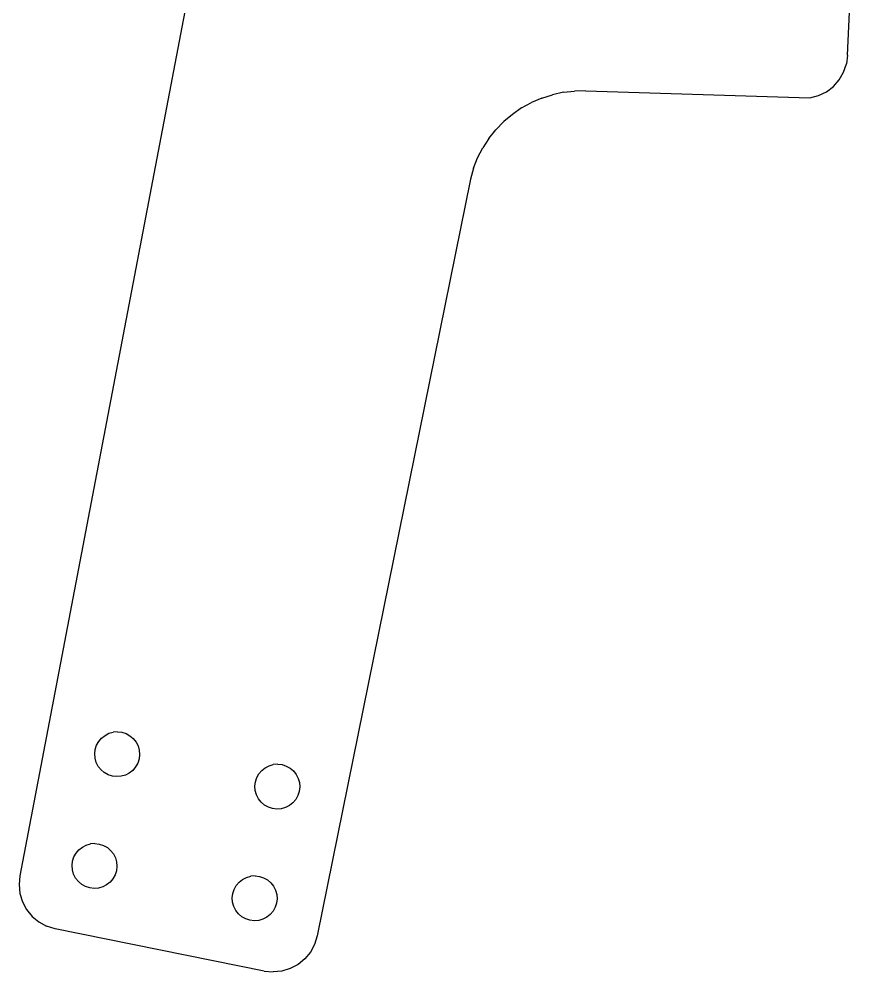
# Model space of a CAD drawing. Extents: x -62 to 45, y -44 to 20.
# Drawn here: x 5.5 to 24.05, y -43.85 to -22.62 of the extents above; entities that cross this region are included whole.
import ezdxf

# ---------------------------------------------------------------- set-up
doc = ezdxf.new("R2010")
doc.units = 0

msp = doc.modelspace()

# ---------------------------------------------------------------- linework, layer by layer
for p, q in [((9.489, -20.905, 0), (5.525, -41.709, 0)), ((23.959, -23.425, 0), (24.054, -21.135, 0)), ((23.959, -23.425, 0), (23.933, -23.619, 0)), ((23.869, -23.805, 0), (23.933, -23.619, 0)), ((23.641, -24.121, 0), (23.771, -23.974, 0)), ((23.771, -23.974, 0), (23.869, -23.805, 0)), ((23.486, -24.24, 0), (23.641, -24.121, 0)), ((17.145, -24.382, 0), (16.916, -24.481, 0)), ((17.145, -24.382, 0), (17.384, -24.306, 0)), ((17.629, -24.253, 0), (17.384, -24.306, 0)), ((17.629, -24.253, 0), (17.877, -24.225, 0)), ((18.127, -24.222, 0), (17.877, -24.225, 0)), ((18.127, -24.222, 0), (23.12, -24.377, 0)), ((23.12, -24.377, 0), (23.31, -24.327, 0)), ((23.31, -24.327, 0), (23.486, -24.24, 0)), ((16.697, -24.602, 0), (16.491, -24.744, 0)), ((16.697, -24.602, 0), (16.916, -24.481, 0)), ((16.491, -24.744, 0), (16.299, -24.905, 0)), ((16.299, -24.905, 0), (16.125, -25.085, 0)), ((15.969, -25.281, 0), (16.125, -25.085, 0)), ((15.969, -25.281, 0), (15.833, -25.491, 0)), ((15.718, -25.713, 0), (15.833, -25.491, 0)), ((15.626, -25.945, 0), (15.718, -25.713, 0)), ((15.626, -25.945, 0), (15.556, -26.186, 0)), ((15.556, -26.186, 0), (12.145, -43.048, 0)), ((7.342, -38.639, 0), (7.419, -38.579, 0)), ((7.419, -38.579, 0), (7.506, -38.534, 0)), ((7.506, -38.534, 0), (7.6, -38.507, 0)), ((7.698, -38.499, 0), (7.6, -38.507, 0)), ((7.698, -38.499, 0), (7.795, -38.511, 0)), ((7.795, -38.511, 0), (7.889, -38.541, 0)), ((7.889, -38.541, 0), (7.974, -38.588, 0)), ((7.974, -38.588, 0), (8.049, -38.652, 0)), ((7.201, -38.893, 0), (7.231, -38.8, 0)), ((7.231, -38.8, 0), (7.278, -38.714, 0)), ((7.278, -38.714, 0), (7.342, -38.639, 0)), ((8.049, -38.652, 0), (8.11, -38.729, 0)), ((8.11, -38.729, 0), (8.154, -38.816, 0)), ((8.154, -38.816, 0), (8.181, -38.91, 0)), ((7.189, -38.99, 0), (7.201, -38.893, 0)), ((7.197, -39.088, 0), (7.189, -38.99, 0)), ((8.189, -39.008, 0), (8.178, -39.105, 0)), ((8.181, -38.91, 0), (8.189, -39.008, 0)), ((7.224, -39.182, 0), (7.197, -39.088, 0)), ((7.269, -39.27, 0), (7.224, -39.182, 0)), ((7.33, -39.346, 0), (7.269, -39.27, 0)), ((8.148, -39.199, 0), (8.1, -39.284, 0)), ((8.178, -39.105, 0), (8.148, -39.199, 0)), ((10.986, -39.3, 0), (11.073, -39.255, 0)), ((11.073, -39.255, 0), (11.167, -39.229, 0)), ((11.265, -39.221, 0), (11.167, -39.229, 0)), ((11.265, -39.221, 0), (11.362, -39.232, 0)), ((11.362, -39.232, 0), (11.456, -39.262, 0)), ((11.456, -39.262, 0), (11.541, -39.31, 0)), ((7.404, -39.41, 0), (7.33, -39.346, 0)), ((7.49, -39.458, 0), (7.404, -39.41, 0)), ((7.583, -39.488, 0), (7.49, -39.458, 0)), ((7.872, -39.464, 0), (7.778, -39.491, 0)), ((7.96, -39.42, 0), (7.872, -39.464, 0)), ((8.037, -39.359, 0), (7.96, -39.42, 0)), ((8.1, -39.284, 0), (8.037, -39.359, 0)), ((10.798, -39.521, 0), (10.845, -39.436, 0)), ((10.845, -39.436, 0), (10.909, -39.361, 0)), ((10.909, -39.361, 0), (10.986, -39.3, 0)), ((11.541, -39.31, 0), (11.616, -39.373, 0)), ((11.616, -39.373, 0), (11.677, -39.45, 0)), ((11.677, -39.45, 0), (11.721, -39.537, 0)), ((7.68, -39.499, 0), (7.583, -39.488, 0)), ((7.778, -39.491, 0), (7.68, -39.499, 0)), ((10.756, -39.712, 0), (10.768, -39.615, 0)), ((10.768, -39.615, 0), (10.798, -39.521, 0)), ((11.721, -39.537, 0), (11.748, -39.632, 0)), ((11.748, -39.632, 0), (11.756, -39.729, 0)), ((10.764, -39.81, 0), (10.756, -39.712, 0)), ((10.791, -39.904, 0), (10.764, -39.81, 0)), ((10.836, -39.991, 0), (10.791, -39.904, 0)), ((11.745, -39.827, 0), (11.715, -39.92, 0)), ((11.756, -39.729, 0), (11.745, -39.827, 0)), ((10.896, -40.068, 0), (10.836, -39.991, 0)), ((10.971, -40.132, 0), (10.896, -40.068, 0)), ((11.603, -40.08, 0), (11.527, -40.141, 0)), ((11.667, -40.006, 0), (11.603, -40.08, 0)), ((11.715, -39.92, 0), (11.667, -40.006, 0)), ((11.057, -40.179, 0), (10.971, -40.132, 0)), ((11.15, -40.209, 0), (11.057, -40.179, 0)), ((11.247, -40.221, 0), (11.15, -40.209, 0)), ((11.345, -40.213, 0), (11.247, -40.221, 0)), ((11.439, -40.186, 0), (11.345, -40.213, 0)), ((11.527, -40.141, 0), (11.439, -40.186, 0)), ((6.775, -41.204, 0), (6.838, -41.129, 0)), ((6.838, -41.129, 0), (6.915, -41.068, 0)), ((6.915, -41.068, 0), (7.002, -41.024, 0)), ((7.002, -41.024, 0), (7.097, -40.997, 0)), ((7.194, -40.989, 0), (7.097, -40.997, 0)), ((7.194, -40.989, 0), (7.292, -41, 0)), ((7.292, -41, 0), (7.385, -41.03, 0)), ((7.385, -41.03, 0), (7.471, -41.078, 0)), ((7.471, -41.078, 0), (7.545, -41.141, 0)), ((7.545, -41.141, 0), (7.606, -41.218, 0)), ((6.686, -41.48, 0), (6.697, -41.383, 0)), ((6.697, -41.383, 0), (6.727, -41.289, 0)), ((6.727, -41.289, 0), (6.775, -41.204, 0)), ((7.606, -41.218, 0), (7.651, -41.305, 0)), ((7.651, -41.305, 0), (7.678, -41.4, 0)), ((6.694, -41.578, 0), (6.686, -41.48, 0)), ((6.72, -41.672, 0), (6.694, -41.578, 0)), ((7.674, -41.595, 0), (7.644, -41.688, 0)), ((7.686, -41.497, 0), (7.674, -41.595, 0)), ((7.678, -41.4, 0), (7.686, -41.497, 0)), ((5.525, -41.709, 0), (5.505, -41.904, 0)), ((6.765, -41.759, 0), (6.72, -41.672, 0)), ((6.826, -41.836, 0), (6.765, -41.759, 0)), ((7.596, -41.774, 0), (7.533, -41.848, 0)), ((7.644, -41.688, 0), (7.596, -41.774, 0)), ((10.405, -41.851, 0), (10.482, -41.79, 0)), ((10.482, -41.79, 0), (10.569, -41.745, 0)), ((10.569, -41.745, 0), (10.664, -41.718, 0)), ((10.761, -41.71, 0), (10.664, -41.718, 0)), ((10.761, -41.71, 0), (10.859, -41.722, 0)), ((10.859, -41.722, 0), (10.952, -41.752, 0)), ((10.952, -41.752, 0), (11.038, -41.799, 0)), ((11.038, -41.799, 0), (11.112, -41.863, 0)), ((5.505, -41.904, 0), (5.524, -42.099, 0)), ((6.901, -41.9, 0), (6.826, -41.836, 0)), ((6.986, -41.947, 0), (6.901, -41.9, 0)), ((7.08, -41.977, 0), (6.986, -41.947, 0)), ((7.177, -41.989, 0), (7.08, -41.977, 0)), ((7.275, -41.981, 0), (7.177, -41.989, 0)), ((7.369, -41.954, 0), (7.275, -41.981, 0)), ((7.456, -41.909, 0), (7.369, -41.954, 0)), ((7.533, -41.848, 0), (7.456, -41.909, 0)), ((10.264, -42.104, 0), (10.294, -42.011, 0)), ((10.294, -42.011, 0), (10.342, -41.925, 0)), ((10.342, -41.925, 0), (10.405, -41.851, 0)), ((11.112, -41.863, 0), (11.173, -41.94, 0)), ((11.173, -41.94, 0), (11.218, -42.027, 0)), ((11.218, -42.027, 0), (11.245, -42.121, 0)), ((5.524, -42.099, 0), (5.58, -42.287, 0)), ((10.253, -42.202, 0), (10.264, -42.104, 0)), ((10.261, -42.299, 0), (10.253, -42.202, 0)), ((11.253, -42.219, 0), (11.241, -42.316, 0)), ((11.245, -42.121, 0), (11.253, -42.219, 0)), ((5.58, -42.287, 0), (5.672, -42.46, 0)), ((10.287, -42.394, 0), (10.261, -42.299, 0)), ((10.332, -42.481, 0), (10.287, -42.394, 0)), ((11.211, -42.41, 0), (11.163, -42.495, 0)), ((11.241, -42.316, 0), (11.211, -42.41, 0)), ((5.672, -42.46, 0), (5.796, -42.612, 0)), ((5.796, -42.612, 0), (5.947, -42.737, 0)), ((10.393, -42.558, 0), (10.332, -42.481, 0)), ((10.468, -42.621, 0), (10.393, -42.558, 0)), ((10.553, -42.669, 0), (10.468, -42.621, 0)), ((10.646, -42.699, 0), (10.553, -42.669, 0)), ((11.023, -42.631, 0), (10.936, -42.675, 0)), ((11.1, -42.57, 0), (11.023, -42.631, 0)), ((11.163, -42.495, 0), (11.1, -42.57, 0)), ((5.947, -42.737, 0), (6.119, -42.83, 0)), ((6.307, -42.887, 0), (6.119, -42.83, 0)), ((10.744, -42.71, 0), (10.646, -42.699, 0)), ((10.842, -42.702, 0), (10.744, -42.71, 0)), ((10.936, -42.675, 0), (10.842, -42.702, 0)), ((10.967, -43.83, 0), (6.307, -42.887, 0)), ((12.145, -43.048, 0), (12.088, -43.236, 0)), ((12.088, -43.236, 0), (11.995, -43.408, 0)), ((11.995, -43.408, 0), (11.87, -43.559, 0)), ((11.718, -43.683, 0), (11.545, -43.775, 0)), ((11.87, -43.559, 0), (11.718, -43.683, 0)), ((10.967, -43.83, 0), (11.162, -43.85, 0)), ((11.357, -43.831, 0), (11.162, -43.85, 0)), ((11.545, -43.775, 0), (11.357, -43.831, 0))]:
    msp.add_line(p, q)

doc.saveas('drawing.dxf')
